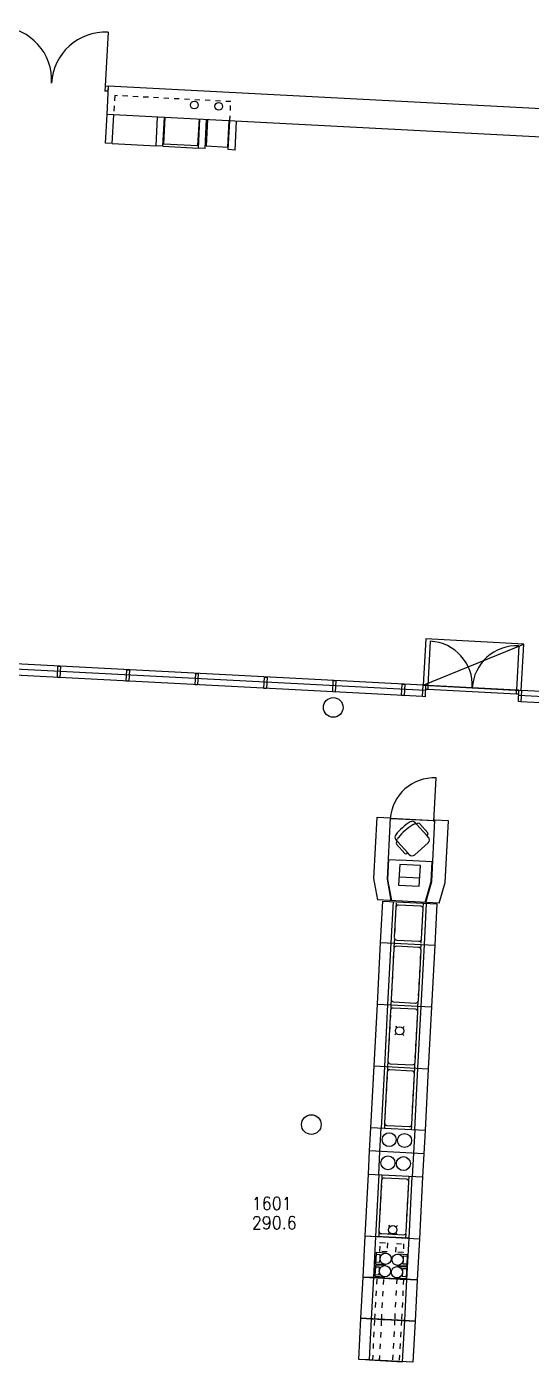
# Model space of a CAD drawing. Extents: x -405 to 153606, y -6935 to 69332.
# Drawn here: x 127495 to 137266, y 41942 to 67840 of the extents above; entities that cross this region are included whole.
import ezdxf

# ---------------------------------------------------------------- set-up
doc = ezdxf.new("R2010")
doc.units = 0
doc.header["$LTSCALE"] = 100
doc.header["$MEASUREMENT"] = 0
doc.linetypes.add('KEL', pattern=[2.25, 1, -1.25])
doc.linetypes.add('KL', pattern=[2, 1, -1])
doc.layers.get('0').update_dxf_attribs({"linetype": 'CONTINUOUS'})
for name, color, linetype in [('ART1100T0', 7, 'CONTINUOUS'), ('ART1100T3', 7, 'CONTINUOUS'), ('ART1100TB', 7, 'CONTINUOUS'), ('M00402', 7, 'CONTINUOUS'), ('M06001', 7, 'CONTINUOUS'), ('M06037', 8, 'CONTINUOUS'), ('M06051', 3, 'CONTINUOUS'), ('m06080', 7, 'CONTINUOUS')]:
    doc.layers.add(name, color=color, linetype=linetype)
doc.styles.get("Standard").update_dxf_attribs({"font": 'simplex.shx'})

# ---------------------------------------------------------------- blocks, each defined once
blk = doc.blocks.new('KRF020')
for p, q in [((0.025, 0.475), (0.025, 0)), ((0.975, 0.475), (0.975, 0))]:
    blk.add_line(p, q)
for centre, start, end in [((0.025, 0), 0, 90), ((0.975, 0), 90, 180)]:
    blk.add_arc(centre, 0.475, start, end)
blk = doc.blocks.new('KAFPIK')
for p, q in [((0, -1), (0, 0)), ((0, 0), (0.025, 0)), ((0.025, -1), (0.025, 0)), ((0.975, 0), (0.975, -1)), ((0.975, 0), (1, 0)), ((1, 0), (1, -1)), ((0.025, -1), (0, -1)), ((1, -1), (0.975, -1))]:
    blk.add_line(p, q)
blk = doc.blocks.new('aioa_huone')
at = {"layer": 'ART1100T0', "width": 0.9}
blk.add_attdef('HNENUM', (56, 73), '', height=250, dxfattribs=at)
at = {"layer": 'ART1100T3', "width": 0.9}
blk.add_attdef('HNEALA', (56, -302), '', height=250, dxfattribs=at)

msp = doc.modelspace()

# ---------------------------------------------------------------- linework, layer by layer
at = {"layer": 'M00402'}
for p, q in [((129052, 66140), (129080, 66689)), ((139426, 66147), (129070, 66689)), ((139397, 65597), (129052, 66140))]:
    msp.add_line(p, q, dxfattribs=at)
at = {"layer": 'M06001'}
for points in [[(135215, 54967), (126278, 55435)], [(135171, 55069), (126283, 55535)], [(135159, 54850), (126271, 55315)], [(138836, 54877), (137078, 54969)], [(138830, 54777), (137023, 54872)], [(138824, 54657), (137067, 54749)]]:
    msp.add_lwpolyline(points, dxfattribs=at)
for points in [[(128089, 55220), (128100, 55440), (128150, 55437), (128139, 55217)], [(129422, 55150), (129434, 55370), (129483, 55367), (129472, 55148)], [(130755, 55080), (130767, 55300), (130817, 55297), (130805, 55078)], [(132088, 55010), (132100, 55230), (132150, 55228), (132138, 55008)], [(133422, 54941), (133433, 55160), (133483, 55158), (133471, 54938)], [(134755, 54870), (134766, 55090), (134816, 55088), (134805, 54868)], [(135159, 54850), (135171, 55069), (135221, 55067), (135209, 54847)], [(137017, 54752), (137028, 54972), (137078, 54969), (137067, 54750)]]:
    msp.add_lwpolyline(points, close=True, dxfattribs=at)
for centre in [(133431, 54640), (133007, 46551)]:
    msp.add_circle(centre, 190, dxfattribs=at)
at = {"layer": 'M06037'}
msp.add_line((135176, 55069), (137120, 55868), dxfattribs=at)
msp.add_lwpolyline([(135176, 55069), (137073, 54970), (137120, 55868), (135223, 55968)], close=True, dxfattribs=at)
at = {"layer": 'M06051'}
for p, q in [((135221, 55067), (135217, 54997)), ((135217, 54997), (135262, 54994)), ((135266, 55064), (135221, 55067)), ((135266, 55064), (135262, 54994)), ((135262, 54994), (136979, 54904)), ((136983, 54974), (135266, 55064)), ((136979, 54904), (136983, 54974)), ((137028, 54972), (136983, 54974)), ((137024, 54902), (137028, 54972)), ((136979, 54904), (137024, 54902))]:
    msp.add_line(p, q, dxfattribs=at)
at = {"layer": 'm06080'}
for p, q in [((129022, 65580), (129052, 66140)), ((129152, 65574), (129181, 66133)), ((130001, 65529), (130030, 66088)), ((130131, 65522), (130160, 66082)), ((130820, 65486), (130849, 66045)), ((130950, 65479), (130979, 66039)), ((131399, 65456), (131428, 66015)), ((131529, 65449), (131558, 66008)), ((129152, 65574), (129022, 65580)), ((129152, 65574), (130001, 65529)), ((130131, 65522), (130001, 65529)), ((130131, 65522), (130820, 65486)), ((130950, 65479), (130820, 65486)), ((131529, 65449), (131399, 65456)), ((135044, 52377), (135017, 52407)), ((135059, 52390), (135044, 52377)), ((135044, 52377), (135245, 52154)), ((135262, 52210), (135102, 52388)), ((134673, 52042), (134644, 52074)), ((135260, 52167), (135245, 52154)), ((135274, 52121), (135245, 52154)), ((134816, 51808), (134656, 51986)), ((134673, 52042), (134658, 52029)), ((134874, 51819), (134673, 52042)), ((134874, 51819), (134859, 51806)), ((134903, 51787), (134874, 51819)), ((135009, 51781), (135269, 52015)), ((134707, 51356), (135106, 51335)), ((134348, 50085), (134390, 50884)), ((134390, 50884), (135439, 50829)), ((134590, 50874), (134548, 50075)), ((134644, 50761), (134614, 50182)), ((135126, 50786), (134697, 50808)), ((135197, 50041), (135239, 50840)), ((135439, 50829), (135397, 50030)), ((135143, 50154), (135173, 50733)), ((134286, 48887), (134348, 50085)), ((134348, 50085), (135397, 50030)), ((134548, 50075), (134485, 48877)), ((135084, 49987), (134655, 50009)), ((134661, 50129), (135091, 50107)), ((135134, 48843), (135197, 50041)), ((135397, 50030), (135334, 48832)), ((134602, 49962), (134551, 48983)), ((135080, 48956), (135132, 49934)), ((134223, 47689), (134286, 48887)), ((134286, 48887), (135334, 48832)), ((134485, 48877), (134423, 47678)), ((134539, 48764), (134488, 47785)), ((135021, 48788), (134592, 48811)), ((134598, 48931), (135028, 48908)), ((135017, 47757), (135069, 48736)), ((135072, 47644), (135134, 48843)), ((135334, 48832), (135271, 47634)), ((134160, 46490), (134223, 47689)), ((134160, 46490), (134223, 47689)), ((134223, 47689), (135271, 47634)), ((134423, 47678), (134360, 46480)), ((134536, 47732), (134965, 47710)), ((134477, 47565), (134425, 46587)), ((134959, 47590), (134529, 47613)), ((134955, 46559), (135006, 47538)), ((135009, 46446), (135072, 47644)), ((135271, 47634), (135209, 46435)), ((134136, 46041), (134160, 46490)), ((135209, 46435), (134160, 46490)), ((134336, 46031), (134360, 46480)), ((134473, 46534), (134902, 46512)), ((135009, 46446), (134985, 45996)), ((135209, 46435), (135185, 45986)), ((134113, 45592), (134136, 46041)), ((135185, 45986), (134136, 46041)), ((134313, 45581), (134336, 46031)), ((134985, 45996), (134962, 45547)), ((135185, 45986), (135161, 45537)), ((134050, 44393), (134113, 45592)), ((134113, 45592), (135161, 45537)), ((134313, 45581), (134250, 44383)), ((134367, 45468), (134315, 44489)), ((134849, 45493), (134419, 45515)), ((134845, 44462), (134896, 45440)), ((134899, 44349), (134962, 45547)), ((135161, 45537), (135099, 44338)), ((134363, 44437), (134792, 44414))]:
    msp.add_line(p, q, dxfattribs=at)
at = {"layer": 'm06080', "linetype": 'KEL'}
for p, q in [((134616, 50071), (134658, 50870)), ((135171, 50843), (135129, 50045)), ((134554, 48873), (134616, 50071)), ((135129, 50044), (135066, 48846)), ((134491, 47675), (134554, 48873)), ((135066, 48846), (135003, 47648)), ((134428, 46476), (134491, 47674)), ((135003, 47647), (134941, 46449)), ((134318, 44379), (134381, 45577)), ((134893, 45550), (134831, 44352))]:
    msp.add_line(p, q, dxfattribs=at)
at = {"layer": 'm06080', "linetype": 'KL'}
for points in [[(131428, 66015), (131448, 66387), (129201, 66505), (129181, 66133)], [(134334, 44093), (134342, 44253), (134343, 44263), (134482, 44255), (134474, 44086), (134334, 44093)], [(134794, 44239), (134786, 44079), (134785, 44069), (134645, 44077), (134654, 44246), (134794, 44239)]]:
    msp.add_lwpolyline(points, dxfattribs=at)
at = {"layer": 'm06080'}
for points in [[(130169, 66081), (130142, 65571), (130811, 65536), (130838, 66046)], [(130994, 66038), (130967, 65527), (131387, 65506), (131413, 66016)], [(135381, 52428), (135425, 53275)], [(134294, 50909), (134220, 51320), (134283, 52511), (134542, 52498)], [(134553, 50895), (134480, 51307), (134542, 52498), (134541, 52498)], [(134546, 52494), (135392, 52449), (135391, 52438), (134545, 52483)], [(135222, 50860), (135338, 51262), (135401, 52453), (135392, 52453)], [(135482, 50846), (135598, 51248), (135661, 52439), (135401, 52453)], [(134564, 50894), (134491, 51306), (134511, 51692), (134771, 51679)], [(135212, 50860), (135328, 51262), (135349, 51647), (134724, 51680)], [(134291, 50913), (135481, 50850)], [(134636, 48458), (134662, 48429)], [(134805, 48450), (134775, 48423)], [(134656, 48316), (134627, 48289)], [(134769, 48310), (134796, 48280)], [(134503, 44600), (134530, 44570)], [(134673, 44591), (134643, 44564)], [(134208, 43584), (134857, 43550), (134899, 44349), (134250, 44383), (134208, 43584), (134008, 43594), (134050, 44393), (134250, 44383)], [(135057, 43539), (134008, 43594), (134050, 44393), (135099, 44338), (135057, 43539)], [(134524, 44457), (134495, 44431)], [(134637, 44451), (134664, 44422)], [(134462, 44058), (134262, 44068), (134250, 43852), (134440, 43842)], [(134342, 44026), (134340, 43970), (134342, 44021), (134342, 44026), (134260, 44030), (134256, 43959), (134252, 43887), (134335, 43882), (134339, 43951)], [(134660, 43821), (134861, 43811), (134872, 44027), (134683, 44037)], [(134450, 43816), (134249, 43826), (134238, 43610), (134427, 43600)], [(134330, 43784), (134327, 43728), (134330, 43779), (134330, 43784), (134247, 43789), (134243, 43717), (134239, 43645), (134322, 43640), (134326, 43709)], [(134648, 43579), (134848, 43569), (134860, 43785), (134670, 43795)], [(134780, 43853), (134783, 43909), (134780, 43858), (134780, 43853), (134863, 43849), (134867, 43921), (134870, 43992), (134788, 43997), (134784, 43928)], [(134166, 42785), (134815, 42751), (134857, 43550), (134208, 43584), (134166, 42785), (133966, 42795), (134008, 43594), (134208, 43584)], [(135015, 42740), (133966, 42795), (134008, 43594), (135057, 43539), (135015, 42740)], [(134767, 43611), (134770, 43667), (134768, 43616), (134767, 43611), (134850, 43607), (134854, 43679), (134858, 43751), (134775, 43755), (134771, 43686)], [(134124, 41986), (134773, 41952), (134815, 42751), (134166, 42785), (134124, 41986), (133924, 41997), (133966, 42795), (134166, 42785)], [(134973, 41942), (133924, 41997), (133966, 42795), (135015, 42740), (134973, 41942)]]:
    msp.add_lwpolyline(points, dxfattribs=at)
msp.add_lwpolyline([(134719, 51595), (134698, 51196), (135098, 51175), (135119, 51575)], close=True, dxfattribs=at)
at = {"layer": 'm06080', "linetype": 'KEL'}
for points in [[(134793, 43553), (134752, 42754), (134239, 42781), (134281, 43580)], [(134752, 42754), (134710, 41955), (134197, 41982), (134239, 42781)]]:
    msp.add_lwpolyline(points, close=True, dxfattribs=at)
for points in [[(134370, 42774), (134412, 43573), (134662, 43560), (134620, 42761), (134370, 42774)], [(134329, 41975), (134370, 42774), (134620, 42761), (134578, 41962), (134329, 41975)]]:
    msp.add_lwpolyline(points, dxfattribs=at)
at = {"layer": 'm06080'}
for centre, radius in [((130740, 66321), 75), ((131214, 66296), 75), ((134716, 48369), 80), ((134514, 46259), 135), ((134813, 46243), 135), ((134491, 45809), 135), ((134790, 45794), 135), ((134584, 44511), 80), ((134446, 43950), 109), ((134677, 43929), 109), ((134433, 43708), 109), ((134664, 43688), 109)]:
    msp.add_circle(centre, radius, dxfattribs=at)
for centre, radius, start, end in [((135388, 52420), 855, 87.5459, 175.7736), ((135531, 51458), 1140, 122.373, 141.2848), ((135582, 51402), 1140, 122.373, 141.2848), ((134961, 52357), 75, 44.6053, 122.373), ((135011, 52302), 75, 96.6655, 122.373), ((135000, 52396), 20, 276.6655, 44.6053), ((135079, 52368), 30, 42, 132), ((134700, 52124), 75, 141.2848, 219.3947), ((134658, 52089), 20, 219.3947, 347.3345), ((134750, 52068), 75, 141.2848, 167.3345), ((135240, 52190), 30, 312, 42), ((135219, 52071), 75, 312, 42), ((134678, 52007), 30, 132, 222), ((134839, 51828), 30, 222, 312), ((134959, 51837), 75, 222, 312), ((134694, 50758), 50, 87, 177), ((135123, 50736), 50, 357, 87), ((134652, 49959), 50, 87, 177), ((134664, 50179), 50, 177, 267), ((135082, 49937), 50, 357, 87), ((135093, 50157), 50, 267, 357), ((134601, 48981), 50, 177, 267), ((135030, 48958), 50, 267, 357), ((134589, 48761), 50, 87, 177), ((135019, 48739), 50, 357, 87), ((134538, 47782), 50, 177, 267), ((134968, 47760), 50, 267, 357), ((134527, 47563), 50, 87, 177), ((134956, 47540), 50, 357, 87), ((134475, 46584), 50, 177, 267), ((134905, 46561), 50, 267, 357), ((134417, 45466), 50, 87, 177), ((134846, 45443), 50, 357, 87), ((134365, 44487), 50, 177, 267), ((134795, 44464), 50, 267, 357)]:
    msp.add_arc(centre, radius, start, end, dxfattribs=at)

# ---------------------------------------------------------------- block references
at = {"layer": 'ART1100TB'}
msp.add_blockref('aioa_huone', (131799, 44823), dxfattribs=at).add_auto_attribs({'HNENUM': '1601', 'HNEALA': '290.6'})
at = {"layer": 'M06051'}
for p, xscale, yscale, rotation in [((126883, 66804), 2190, 2190, 357.0000000000618), ((135221, 55067), 1810, 1810, 357.0000000001238)]:
    msp.add_blockref('KRF020', p, dxfattribs=dict(at, xscale=xscale, yscale=yscale, rotation=rotation))
at = {"layer": 'M06051', "xscale": 2190, "yscale": 100, "zscale": 2100, "rotation": 357.0000000000618}
msp.add_blockref('KAFPIK', (126883, 66804), dxfattribs=at)

doc.saveas('drawing.dxf')
